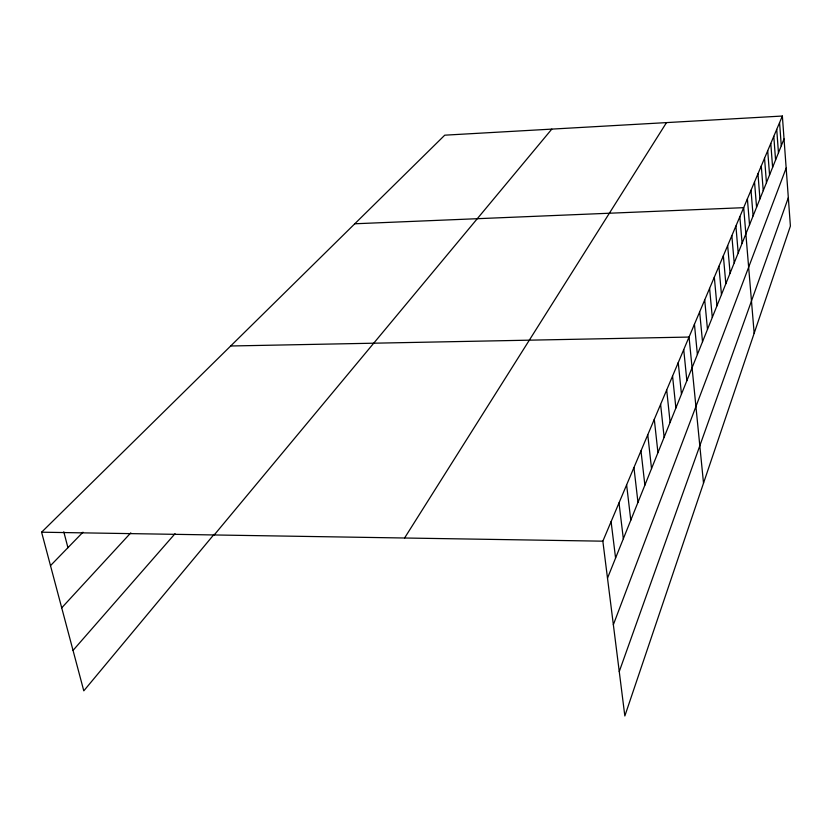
<?xml version="1.0" encoding="UTF-8"?>
<svg xmlns="http://www.w3.org/2000/svg" width="832" height="832" viewBox="0 0 832 832"><rect width="100%" height="100%" fill="white"/><g stroke="black" fill="none" stroke-linecap="round" stroke-linejoin="round"><path stroke-width="1.25" d="M619.258 671.549L788.33 197.704M613.361 624.697L786.167 168.085M607.506 578.126L784.035 138.944M782.361 116.033L790.4 226.065L624.842 715.967L602.846 541.174L782.361 116.033L444.746 135.179L41.6 532.199L83.793 690.841L214.063 534.362M404.581 538.002L666.505 122.606M214.209 534.966L551.803 129.116M73.039 650.406L175.074 533.655M61.714 607.838L130.801 532.844M50.492 565.625L82.971 532.199M354.786 223.777L743.673 207.667L754.166 333.289M230.682 345.987L689.042 337.064L703.518 483.153M41.6 532.199L602.846 541.174M63.794 531.814L67.933 547.685M611.094 521.654L615.576 558.033M619.018 502.902L623.334 538.73M626.621 484.879L630.791 520.177M633.942 467.553L637.967 502.33M640.983 450.871L644.873 485.139M647.764 434.814L651.529 468.582M654.295 419.338L657.946 452.629M660.608 404.404L664.134 437.226M666.692 389.99L670.114 422.365M672.558 376.085L675.886 408.002M678.236 362.638L681.46 394.129M683.727 349.638L686.858 380.702M694.439 324.282L697.382 354.515M699.65 311.917L702.52 341.744M704.704 299.967L707.481 329.389M709.592 288.392L712.296 317.418M718.91 266.323L721.469 294.611M714.324 277.181L716.955 305.833M723.351 255.798L725.837 283.722M727.657 245.596L730.09 273.156M735.904 226.075L738.202 252.959M731.838 235.695L734.209 262.912M739.846 216.746L742.092 243.298M747.396 198.858L749.528 224.775M754.53 181.948L756.569 207.262M751.015 190.289L753.106 215.904M761.29 165.942L763.246 190.674M757.962 173.836L759.949 198.858M764.546 158.246L766.449 182.707M770.786 143.458L772.606 167.378M767.707 150.758L769.569 174.949M779.574 122.637L781.279 145.787M776.724 129.407L778.461 152.807M773.791 136.344L775.57 160.004"/></g></svg>
